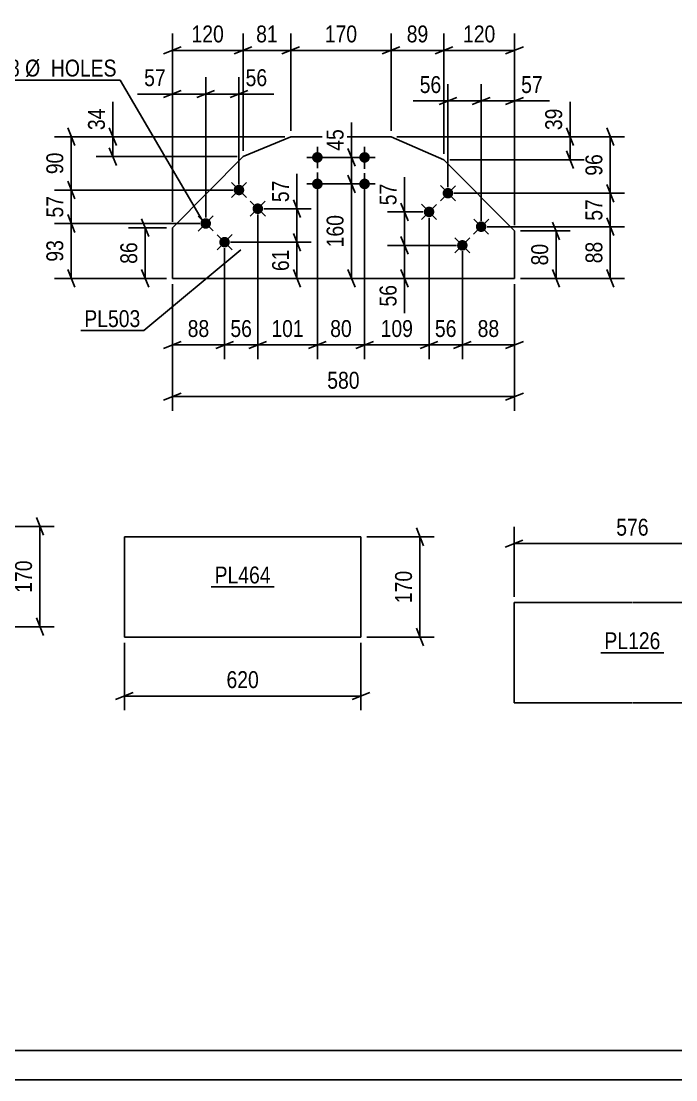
# Model space of a CAD drawing. Header units: millimetres. Extents: x 0 to 1189, y 0 to 841.
# Drawn here: x 152.6 to 263.6, y 0 to 179.6 of the extents above; entities that cross this region are included whole.
import ezdxf

# ---------------------------------------------------------------- set-up
doc = ezdxf.new("R2010")
doc.units = ezdxf.units.MM
doc.linetypes.add('DXK_LINE_DOT2', pattern=[3.9198, 1.9599, -1.9599])
doc.styles.add('Arial Narrow', font='ARIALN.TTF', dxfattribs={"height": 0.2})

# ---------------------------------------------------------------- blocks, each defined once
blk = doc.blocks.new('Unknown-570348649-1114 - 55360')
at = {"color": 5, "linetype": 'Continuous'}
for p, q in [((5, 5), (1184, 5)), ((0, 0), (1189, 0))]:
    blk.add_line(p, q, dxfattribs=at)
blk = doc.blocks.new('Part-570348649-55115 - 55114')
at = {"color": 2, "linetype": 'Continuous'}
for p, q in [((170.1, 75.1), (170.1, 92.1)), ((170.1, 92.1), (190.1, 92.1)), ((190.2, 92.1), (210.2, 92.1)), ((210.2, 92.1), (210.2, 75.1)), ((190.1, 75.1), (170.1, 75.1)), ((210.2, 75.1), (190.2, 75.1))]:
    blk.add_line(p, q, dxfattribs=at)
blk = doc.blocks.new('Part-570348649-55155 - 55154')
at = {"color": 2, "linetype": 'Continuous'}
for p, q in [((236.17, 63.95), (236.17, 80.95)), ((236.17, 80.95), (256.17, 80.95)), ((256.27, 80.95), (276.27, 80.95)), ((276.27, 80.95), (276.27, 63.95)), ((256.17, 63.95), (236.17, 63.95)), ((276.27, 63.95), (256.27, 63.95))]:
    blk.add_line(p, q, dxfattribs=at)
blk = doc.blocks.new('Part-570348649-55376 - 55375')
at = {"color": 2, "linetype": 'Continuous'}
for p, q in [((198.31, 159.96), (190.21, 156.59)), ((215.31, 159.96), (198.31, 159.96)), ((224.26, 156.05), (215.31, 159.96)), ((190.21, 156.59), (178.24, 144.52)), ((236.23, 143.98), (224.26, 156.05)), ((178.24, 144.52), (178.24, 135.94)), ((236.23, 135.94), (236.23, 143.98)), ((178.24, 135.94), (236.23, 135.94))]:
    blk.add_line(p, q, dxfattribs=at)
blk = doc.blocks.new('Bolt-570348649-55377 - 55375')
at = {"linetype": 'Continuous'}
for points in [[(225.58, 149.75, -1), (224.31, 151.03, -1)], [(222.38, 146.58, -1), (221.12, 147.86, -1)], [(231.21, 144.07, -1), (229.94, 145.35, -1)], [(228.02, 140.9, -1), (226.75, 142.18, -1)]]:
    blk.add_hatch(color=1, dxfattribs=at).paths.add_polyline_path(points)
at = {"color": 1, "linetype": 'Continuous'}
for p, q in [((223.67, 151.67), (226.21, 149.11)), ((226.22, 151.66), (223.67, 149.12)), ((223.03, 148.49), (220.47, 145.95)), ((220.48, 148.5), (223.02, 145.94)), ((231.86, 145.98), (229.3, 143.44)), ((229.31, 145.99), (231.85, 143.43)), ((228.66, 142.81), (226.11, 140.27)), ((226.12, 142.82), (228.65, 140.26))]:
    blk.add_line(p, q, dxfattribs=at)
blk = doc.blocks.new('Bolt-570348649-55378 - 55375')
at = {"linetype": 'Continuous'}
for points in [[(203.71, 156.46), (203.69, 156.27), (203.64, 156.09), (203.54, 155.93), (203.42, 155.79), (203.26, 155.68), (203.09, 155.6), (202.91, 155.57), (202.72, 155.57), (202.54, 155.6), (202.36, 155.68), (202.21, 155.79), (202.09, 155.93), (201.99, 156.09), (201.93, 156.27), (201.91, 156.46), (201.93, 156.65), (201.99, 156.83), (202.09, 156.99), (202.21, 157.13), (202.36, 157.24), (202.54, 157.32), (202.72, 157.36), (202.91, 157.36), (203.09, 157.32), (203.26, 157.24), (203.42, 157.13), (203.54, 156.99), (203.64, 156.83), (203.69, 156.65)], [(211.71, 156.46), (211.69, 156.27), (211.64, 156.09), (211.54, 155.93), (211.42, 155.79), (211.26, 155.68), (211.09, 155.6), (210.91, 155.57), (210.72, 155.57), (210.54, 155.6), (210.36, 155.68), (210.21, 155.79), (210.09, 155.93), (209.99, 156.09), (209.93, 156.27), (209.91, 156.46), (209.93, 156.65), (209.99, 156.83), (210.09, 156.99), (210.21, 157.13), (210.36, 157.24), (210.54, 157.32), (210.72, 157.36), (210.91, 157.36), (211.09, 157.32), (211.26, 157.24), (211.42, 157.13), (211.54, 156.99), (211.64, 156.83), (211.69, 156.65)], [(203.71, 151.96), (203.69, 151.77), (203.64, 151.59), (203.54, 151.43), (203.42, 151.29), (203.26, 151.18), (203.09, 151.1), (202.91, 151.07), (202.72, 151.07), (202.54, 151.1), (202.36, 151.18), (202.21, 151.29), (202.09, 151.43), (201.99, 151.59), (201.93, 151.77), (201.91, 151.96), (201.93, 152.15), (201.99, 152.33), (202.09, 152.49), (202.21, 152.63), (202.36, 152.74), (202.54, 152.82), (202.72, 152.86), (202.91, 152.86), (203.09, 152.82), (203.26, 152.74), (203.42, 152.63), (203.54, 152.49), (203.64, 152.33), (203.69, 152.15)], [(211.71, 151.96), (211.69, 151.77), (211.64, 151.59), (211.54, 151.43), (211.42, 151.29), (211.26, 151.18), (211.09, 151.1), (210.91, 151.07), (210.72, 151.07), (210.54, 151.1), (210.36, 151.18), (210.21, 151.29), (210.09, 151.43), (209.99, 151.59), (209.93, 151.77), (209.91, 151.96), (209.93, 152.15), (209.99, 152.33), (210.09, 152.49), (210.21, 152.63), (210.36, 152.74), (210.54, 152.82), (210.72, 152.86), (210.91, 152.86), (211.09, 152.82), (211.26, 152.74), (211.42, 152.63), (211.54, 152.49), (211.64, 152.33), (211.69, 152.15)]]:
    blk.add_hatch(color=1, dxfattribs=at).paths.add_polyline_path(points)
at = {"color": 1, "linetype": 'Continuous'}
for p, q in [((202.81, 158.26), (202.81, 154.66)), ((210.81, 158.26), (210.81, 154.66)), ((201.01, 156.46), (204.61, 156.46)), ((209.01, 156.46), (212.61, 156.46)), ((202.81, 153.76), (202.81, 150.16)), ((210.81, 153.76), (210.81, 150.16)), ((201.01, 151.96), (204.61, 151.96)), ((209.01, 151.96), (212.61, 151.96))]:
    blk.add_line(p, q, dxfattribs=at)
blk = doc.blocks.new('Bolt-570348649-55379 - 55375')
at = {"linetype": 'Continuous'}
for points in [[(190.16, 150.29), (190.02, 150.18), (189.85, 150.09), (189.67, 150.04), (189.48, 150.03), (189.3, 150.06), (189.12, 150.13), (188.96, 150.23), (188.83, 150.36), (188.73, 150.52), (188.66, 150.69), (188.63, 150.88), (188.64, 151.07), (188.68, 151.25), (188.77, 151.42), (188.89, 151.56), (189.03, 151.68), (189.2, 151.77), (189.38, 151.82), (189.57, 151.83), (189.76, 151.8), (189.93, 151.73), (190.09, 151.63), (190.22, 151.5), (190.33, 151.34), (190.39, 151.16), (190.42, 150.98), (190.42, 150.79), (190.37, 150.61), (190.28, 150.44)], [(193.36, 147.12), (193.21, 147), (193.04, 146.92), (192.86, 146.87), (192.68, 146.86), (192.49, 146.89), (192.31, 146.95), (192.16, 147.06), (192.02, 147.19), (191.92, 147.35), (191.85, 147.52), (191.82, 147.71), (191.83, 147.9), (191.88, 148.08), (191.96, 148.25), (192.08, 148.39), (192.23, 148.51), (192.39, 148.6), (192.58, 148.65), (192.76, 148.66), (192.95, 148.63), (193.12, 148.56), (193.28, 148.46), (193.42, 148.33), (193.52, 148.17), (193.59, 147.99), (193.62, 147.81), (193.61, 147.62), (193.56, 147.44), (193.48, 147.27)], [(184.53, 144.62), (184.38, 144.5), (184.21, 144.41), (184.03, 144.36), (183.85, 144.35), (183.66, 144.38), (183.48, 144.45), (183.33, 144.55), (183.19, 144.68), (183.09, 144.84), (183.02, 145.02), (182.99, 145.2), (183, 145.39), (183.05, 145.57), (183.13, 145.74), (183.25, 145.89), (183.4, 146), (183.56, 146.09), (183.75, 146.14), (183.93, 146.15), (184.12, 146.12), (184.29, 146.05), (184.45, 145.95), (184.59, 145.82), (184.69, 145.66), (184.76, 145.49), (184.79, 145.3), (184.78, 145.11), (184.73, 144.93), (184.65, 144.76)], [(187.72, 141.45), (187.58, 141.33), (187.41, 141.24), (187.23, 141.19), (187.04, 141.18), (186.85, 141.21), (186.68, 141.28), (186.52, 141.38), (186.39, 141.51), (186.28, 141.67), (186.21, 141.84), (186.18, 142.03), (186.19, 142.22), (186.24, 142.4), (186.33, 142.57), (186.44, 142.71), (186.59, 142.83), (186.76, 142.92), (186.94, 142.97), (187.13, 142.98), (187.31, 142.95), (187.49, 142.88), (187.65, 142.78), (187.78, 142.65), (187.88, 142.49), (187.95, 142.32), (187.98, 142.13), (187.97, 141.94), (187.92, 141.76), (187.84, 141.59)]]:
    blk.add_hatch(color=1, dxfattribs=at).paths.add_polyline_path(points)
at = {"color": 1, "linetype": 'Continuous'}
for p, q in [((188.25, 152.2), (190.8, 149.66)), ((188.26, 149.65), (190.79, 152.21)), ((191.44, 149.03), (194, 146.49)), ((191.45, 146.48), (193.99, 149.04)), ((182.61, 146.52), (185.17, 143.98)), ((182.62, 143.97), (185.16, 146.53)), ((185.81, 140.8), (188.35, 143.36)), ((185.81, 143.35), (188.36, 140.81))]:
    blk.add_line(p, q, dxfattribs=at)
blk = doc.blocks.new('Rectangle-570348649-59408 - 55375')
at = {"color": 1, "linetype": 'DXK_LINE_DOT2'}
blk.add_lwpolyline([(202.81, 156.46), (210.81, 156.46), (210.81, 151.96), (202.81, 151.96), (202.81, 156.46)], close=True, dxfattribs=at)
blk = doc.blocks.new('StraightDimension-570348649-55596 - 55082')
at = {"color": 7, "linetype": 'Continuous'}
for p, q in [((156.39, 92.36), (155.19, 95.36)), ((146.79, 93.86), (158.19, 93.86)), ((155.79, 76.86), (155.79, 93.86)), ((155.19, 78.36), (156.39, 75.36)), ((146.79, 76.86), (158.19, 76.86))]:
    blk.add_line(p, q, dxfattribs=at)
at = {"color": 0}
blk.add_wipeout([(155.04, 88.71), (150.84, 88.71), (150.84, 82.02), (155.04, 82.02)], dxfattribs=at)
at = {"color": 3, "style": 'Arial Narrow'}
blk.add_text('170', height=2.863, rotation=90.0002, dxfattribs=at).set_placement((154.44, 82.62))
blk = doc.blocks.new('StraightDimension-570348649-55604 - 55114')
at = {"color": 7, "linetype": 'Continuous'}
for p, q in [((220.8, 90.6), (219.6, 93.6)), ((211.2, 92.1), (222.6, 92.1)), ((220.2, 75.1), (220.2, 92.1)), ((219.6, 76.6), (220.8, 73.6)), ((211.2, 75.1), (222.6, 75.1))]:
    blk.add_line(p, q, dxfattribs=at)
at = {"color": 0}
blk.add_wipeout([(219.45, 86.94), (215.25, 86.94), (215.25, 80.26), (219.45, 80.26)], dxfattribs=at)
at = {"color": 3, "style": 'Arial Narrow'}
blk.add_text('170', height=2.863, rotation=90.0002, dxfattribs=at).set_placement((218.85, 80.86))
blk = doc.blocks.new('StraightDimension-570348649-55608 - 55114')
at = {"color": 7, "linetype": 'Continuous'}
for p, q in [((170.1, 74.1), (170.1, 62.7)), ((210.2, 74.1), (210.2, 62.7)), ((171.6, 65.7), (168.6, 64.5)), ((170.1, 65.1), (210.2, 65.1)), ((208.7, 64.5), (211.7, 65.7))]:
    blk.add_line(p, q, dxfattribs=at)
at = {"color": 0}
blk.add_wipeout([(193.5, 65.85), (193.5, 70.05), (186.81, 70.05), (186.81, 65.85)], dxfattribs=at)
at = {"color": 3, "style": 'Arial Narrow'}
blk.add_text('620', height=2.863, dxfattribs=at).set_placement((187.41, 66.45))
blk = doc.blocks.new('StraightDimension-570348649-55632 - 55154')
at = {"color": 7, "linetype": 'Continuous'}
for p, q in [((236.17, 81.95), (236.17, 93.8)), ((276.27, 81.95), (276.27, 93.8)), ((237.67, 91.55), (234.67, 90.35)), ((236.17, 90.95), (276.27, 90.95)), ((274.77, 90.35), (277.77, 91.55))]:
    blk.add_line(p, q, dxfattribs=at)
at = {"color": 0}
blk.add_wipeout([(259.56, 91.7), (259.56, 95.9), (252.88, 95.9), (252.88, 91.7)], dxfattribs=at)
at = {"color": 3, "style": 'Arial Narrow'}
blk.add_text('576', height=2.863, dxfattribs=at).set_placement((253.48, 92.3))
blk = doc.blocks.new('StraightDimension-570348649-59215 - 55375')
at = {"color": 7, "linetype": 'Continuous'}
for p, q in [((215.31, 160.96), (215.31, 177.47)), ((224.26, 157.05), (224.26, 177.47)), ((213.81, 174.02), (216.81, 175.22)), ((215.31, 174.62), (224.26, 174.62)), ((225.76, 175.22), (222.76, 174.02))]:
    blk.add_line(p, q, dxfattribs=at)
at = {"color": 0}
blk.add_wipeout([(222.21, 175.37), (222.21, 179.57), (217.36, 179.57), (217.36, 175.37)], dxfattribs=at)
at = {"color": 3, "style": 'Arial Narrow'}
blk.add_text('89', height=2.863, dxfattribs=at).set_placement((217.96, 175.97))
blk = doc.blocks.new('StraightDimension-570348649-59173 - 55375')
at = {"color": 7, "linetype": 'Continuous'}
for p, q in [((178.24, 145.52), (178.24, 170.05)), ((183.89, 146.25), (183.89, 170.05)), ((176.74, 166.6), (179.74, 167.8)), ((178.24, 167.2), (183.89, 167.2)), ((185.39, 167.8), (182.39, 166.6))]:
    blk.add_line(p, q, dxfattribs=at)
at = {"color": 0}
blk.add_wipeout([(177.71, 167.95), (177.71, 172.15), (172.85, 172.15), (172.85, 167.95)], dxfattribs=at)
at = {"color": 7, "linetype": 'Continuous'}
blk.add_line((178.24, 167.2), (172.33, 167.2), dxfattribs=at)
blk.add_line((178.24, 167.2), (172.33, 167.2), dxfattribs=at)
at = {"color": 3, "style": 'Arial Narrow'}
blk.add_text('57', height=2.863, dxfattribs=at).set_placement((173.45, 168.55))
blk = doc.blocks.new('StraightDimension-570348649-59172 - 55375')
at = {"color": 7, "linetype": 'Continuous'}
for p, q in [((183.89, 146.25), (183.89, 170.05)), ((189.53, 151.93), (189.53, 170.05)), ((182.39, 166.6), (185.39, 167.8)), ((183.89, 167.2), (189.53, 167.2)), ((191.03, 167.8), (188.03, 166.6))]:
    blk.add_line(p, q, dxfattribs=at)
at = {"color": 0}
blk.add_wipeout([(194.91, 167.95), (194.91, 172.15), (190.05, 172.15), (190.05, 167.95)], dxfattribs=at)
at = {"color": 7, "linetype": 'Continuous'}
blk.add_line((189.53, 167.2), (195.43, 167.2), dxfattribs=at)
blk.add_line((189.53, 167.2), (195.43, 167.2), dxfattribs=at)
at = {"color": 3, "style": 'Arial Narrow'}
blk.add_text('56', height=2.863, dxfattribs=at).set_placement((190.65, 168.55))
blk = doc.blocks.new('StraightDimension-570348649-59352 - 55375')
at = {"color": 7, "linetype": 'Continuous'}
for p, q in [((221.75, 146.22), (221.75, 122.25)), ((227.39, 140.54), (227.39, 122.25)), ((220.25, 124.05), (223.25, 125.25)), ((221.75, 124.65), (227.39, 124.65)), ((228.89, 125.25), (225.89, 124.05))]:
    blk.add_line(p, q, dxfattribs=at)
at = {"color": 0}
blk.add_wipeout([(227, 125.4), (227, 129.6), (222.14, 129.6), (222.14, 125.4)], dxfattribs=at)
at = {"color": 3, "style": 'Arial Narrow'}
blk.add_text('56', height=2.863, dxfattribs=at).set_placement((222.74, 126))
blk = doc.blocks.new('StraightDimension-570348649-59420 - 55375')
at = {"color": 7, "linetype": 'Continuous'}
for p, q in [((188.08, 142.08), (201.75, 142.08)), ((198.75, 143.58), (199.95, 140.58)), ((199.35, 135.94), (199.35, 142.08)), ((199.95, 134.44), (198.75, 137.44)), ((193.72, 135.94), (201.75, 135.94))]:
    blk.add_line(p, q, dxfattribs=at)
at = {"color": 0}
blk.add_wipeout([(198.6, 141.44), (194.4, 141.44), (194.4, 136.58), (198.6, 136.58)], dxfattribs=at)
at = {"color": 3, "style": 'Arial Narrow'}
blk.add_text('61', height=2.863, rotation=90.0002, dxfattribs=at).set_placement((198, 137.18))
blk = doc.blocks.new('StraightDimension-570348649-59193 - 55375')
at = {"color": 7, "linetype": 'Continuous'}
for p, q in [((230.58, 145.71), (230.58, 168.88)), ((236.23, 144.98), (236.23, 168.88)), ((229.08, 165.43), (232.08, 166.63)), ((230.58, 166.03), (236.23, 166.03)), ((237.73, 166.63), (234.73, 165.43))]:
    blk.add_line(p, q, dxfattribs=at)
at = {"color": 0}
blk.add_wipeout([(241.61, 166.78), (241.61, 170.98), (236.76, 170.98), (236.76, 166.78)], dxfattribs=at)
at = {"color": 7, "linetype": 'Continuous'}
blk.add_line((236.23, 166.03), (242.14, 166.03), dxfattribs=at)
blk.add_line((236.23, 166.03), (242.14, 166.03), dxfattribs=at)
at = {"color": 3, "style": 'Arial Narrow'}
blk.add_text('57', height=2.863, dxfattribs=at).set_placement((237.36, 167.38))
blk = doc.blocks.new('StraightDimension-570348649-59443 - 55375')
at = {"color": 7, "linetype": 'Continuous'}
for p, q in [((203.81, 156.46), (211, 156.46)), ((208, 157.96), (209.2, 154.96)), ((208.6, 151.96), (208.6, 156.46)), ((209.2, 150.46), (208, 153.46)), ((203.81, 151.96), (211, 151.96))]:
    blk.add_line(p, q, dxfattribs=at)
at = {"color": 0}
blk.add_wipeout([(207.85, 161.84), (203.65, 161.84), (203.65, 156.99), (207.85, 156.99)], dxfattribs=at)
at = {"color": 7, "linetype": 'Continuous'}
blk.add_line((208.6, 156.46), (208.6, 162.37), dxfattribs=at)
blk.add_line((208.6, 156.46), (208.6, 162.37), dxfattribs=at)
at = {"color": 3, "style": 'Arial Narrow'}
blk.add_text('45', height=2.863, rotation=90.0002, dxfattribs=at).set_placement((207.25, 157.59))
blk = doc.blocks.new('StraightDimension-570348649-59194 - 55375')
at = {"color": 7, "linetype": 'Continuous'}
for p, q in [((224.94, 151.39), (224.94, 168.88)), ((230.58, 145.71), (230.58, 168.88)), ((223.44, 165.43), (226.44, 166.63)), ((224.94, 166.03), (230.58, 166.03)), ((232.08, 166.63), (229.08, 165.43))]:
    blk.add_line(p, q, dxfattribs=at)
at = {"color": 0}
blk.add_wipeout([(224.42, 166.78), (224.42, 170.98), (219.56, 170.98), (219.56, 166.78)], dxfattribs=at)
at = {"color": 7, "linetype": 'Continuous'}
blk.add_line((224.94, 166.03), (219.04, 166.03), dxfattribs=at)
blk.add_line((224.94, 166.03), (219.04, 166.03), dxfattribs=at)
at = {"color": 3, "style": 'Arial Narrow'}
blk.add_text('56', height=2.863, dxfattribs=at).set_placement((220.16, 167.38))
blk = doc.blocks.new('StraightDimension-570348649-59214 - 55375')
at = {"color": 7, "linetype": 'Continuous'}
for p, q in [((224.26, 157.05), (224.26, 177.47)), ((236.23, 144.98), (236.23, 177.47)), ((222.76, 174.02), (225.76, 175.22)), ((224.26, 174.62), (236.23, 174.62)), ((237.73, 175.22), (234.73, 174.02))]:
    blk.add_line(p, q, dxfattribs=at)
at = {"color": 0}
blk.add_wipeout([(233.59, 175.37), (233.59, 179.57), (226.9, 179.57), (226.9, 175.37)], dxfattribs=at)
at = {"color": 3, "style": 'Arial Narrow'}
blk.add_text('120', height=2.863, dxfattribs=at).set_placement((227.5, 175.97))
blk = doc.blocks.new('StraightDimension-570348649-59216 - 55375')
at = {"color": 7, "linetype": 'Continuous'}
for p, q in [((198.31, 160.96), (198.31, 177.47)), ((215.31, 160.96), (215.31, 177.47)), ((199.81, 175.22), (196.81, 174.02)), ((198.31, 174.62), (215.31, 174.62)), ((213.81, 174.02), (216.81, 175.22))]:
    blk.add_line(p, q, dxfattribs=at)
at = {"color": 0}
blk.add_wipeout([(210.16, 175.37), (210.16, 179.57), (203.47, 179.57), (203.47, 175.37)], dxfattribs=at)
at = {"color": 3, "style": 'Arial Narrow'}
blk.add_text('170', height=2.863, dxfattribs=at).set_placement((204.07, 175.97))
blk = doc.blocks.new('StraightDimension-570348649-59217 - 55375')
at = {"color": 7, "linetype": 'Continuous'}
for p, q in [((190.21, 157.59), (190.21, 177.47)), ((198.31, 160.96), (198.31, 177.47)), ((188.71, 174.02), (191.71, 175.22)), ((190.21, 174.62), (198.31, 174.62)), ((199.81, 175.22), (196.81, 174.02))]:
    blk.add_line(p, q, dxfattribs=at)
at = {"color": 0}
blk.add_wipeout([(196.69, 175.37), (196.69, 179.57), (191.84, 179.57), (191.84, 175.37)], dxfattribs=at)
at = {"color": 3, "style": 'Arial Narrow'}
blk.add_text('81', height=2.863, dxfattribs=at).set_placement((192.44, 175.97))
blk = doc.blocks.new('StraightDimension-570348649-59218 - 55375')
at = {"color": 7, "linetype": 'Continuous'}
for p, q in [((178.24, 145.52), (178.24, 177.47)), ((190.21, 157.59), (190.21, 177.47)), ((176.74, 174.02), (179.74, 175.22)), ((178.24, 174.62), (190.21, 174.62)), ((191.71, 175.22), (188.71, 174.02))]:
    blk.add_line(p, q, dxfattribs=at)
at = {"color": 0}
blk.add_wipeout([(187.57, 175.37), (187.57, 179.57), (180.88, 179.57), (180.88, 175.37)], dxfattribs=at)
at = {"color": 3, "style": 'Arial Narrow'}
blk.add_text('120', height=2.863, dxfattribs=at).set_placement((181.48, 175.97))
blk = doc.blocks.new('StraightDimension-570348649-59444 - 55375')
at = {"color": 7, "linetype": 'Continuous'}
for p, q in [((209.2, 150.46), (208, 153.46)), ((203.81, 151.96), (211, 151.96)), ((208.6, 135.94), (208.6, 151.96)), ((208, 137.44), (209.2, 134.44)), ((203.81, 135.94), (211, 135.94))]:
    blk.add_line(p, q, dxfattribs=at)
at = {"color": 0}
blk.add_wipeout([(207.85, 147.29), (203.65, 147.29), (203.65, 140.61), (207.85, 140.61)], dxfattribs=at)
at = {"color": 3, "style": 'Arial Narrow'}
blk.add_text('160', height=2.863, rotation=90.0002, dxfattribs=at).set_placement((207.25, 141.21))
blk = doc.blocks.new('StraightDimension-570348649-59265 - 55375')
at = {"color": 7, "linetype": 'Continuous'}
for p, q in [((197.31, 159.96), (158.24, 159.96)), ((160.49, 161.46), (161.69, 158.46)), ((161.09, 150.93), (161.09, 159.96)), ((188.53, 150.93), (158.24, 150.93)), ((161.69, 149.43), (160.49, 152.43))]:
    blk.add_line(p, q, dxfattribs=at)
at = {"color": 0}
blk.add_wipeout([(160.34, 157.87), (156.14, 157.87), (156.14, 153.02), (160.34, 153.02)], dxfattribs=at)
at = {"color": 3, "style": 'Arial Narrow'}
blk.add_text('90', height=2.863, rotation=90.0002, dxfattribs=at).set_placement((159.74, 153.62))
blk = doc.blocks.new('StraightDimension-570348649-59266 - 55375')
at = {"color": 7, "linetype": 'Continuous'}
for p, q in [((188.53, 150.93), (158.24, 150.93)), ((160.49, 152.43), (161.69, 149.43)), ((161.09, 145.25), (161.09, 150.93)), ((161.69, 143.75), (160.49, 146.75)), ((182.89, 145.25), (158.24, 145.25))]:
    blk.add_line(p, q, dxfattribs=at)
at = {"color": 0}
blk.add_wipeout([(160.34, 150.52), (156.14, 150.52), (156.14, 145.66), (160.34, 145.66)], dxfattribs=at)
at = {"color": 3, "style": 'Arial Narrow'}
blk.add_text('57', height=2.863, rotation=90.0002, dxfattribs=at).set_placement((159.74, 146.26))
blk = doc.blocks.new('StraightDimension-570348649-59267 - 55375')
at = {"color": 7, "linetype": 'Continuous'}
for p, q in [((160.49, 146.75), (161.69, 143.75)), ((182.89, 145.25), (158.24, 145.25)), ((161.09, 135.94), (161.09, 145.25)), ((161.69, 134.44), (160.49, 137.44)), ((177.24, 135.94), (158.24, 135.94))]:
    blk.add_line(p, q, dxfattribs=at)
at = {"color": 0}
blk.add_wipeout([(160.34, 143.03), (156.14, 143.03), (156.14, 138.17), (160.34, 138.17)], dxfattribs=at)
at = {"color": 3, "style": 'Arial Narrow'}
blk.add_text('93', height=2.863, rotation=90.0002, dxfattribs=at).set_placement((159.74, 138.77))
blk = doc.blocks.new('StraightDimension-570348649-59354 - 55375')
at = {"color": 7, "linetype": 'Continuous'}
for p, q in [((202.81, 150.96), (202.81, 122.25)), ((210.81, 150.96), (210.81, 122.25)), ((201.31, 124.05), (204.31, 125.25)), ((202.81, 124.65), (210.81, 124.65)), ((212.31, 125.25), (209.31, 124.05))]:
    blk.add_line(p, q, dxfattribs=at)
at = {"color": 0}
blk.add_wipeout([(209.24, 125.4), (209.24, 129.6), (204.39, 129.6), (204.39, 125.4)], dxfattribs=at)
at = {"color": 3, "style": 'Arial Narrow'}
blk.add_text('80', height=2.863, dxfattribs=at).set_placement((204.99, 126))
blk = doc.blocks.new('StraightDimension-570348649-59290 - 55375')
at = {"color": 7, "linetype": 'Continuous'}
for p, q in [((216.31, 159.96), (254.87, 159.96)), ((251.87, 161.46), (253.07, 158.46)), ((252.47, 150.39), (252.47, 159.96)), ((253.07, 148.89), (251.87, 151.89)), ((225.94, 150.39), (254.87, 150.39))]:
    blk.add_line(p, q, dxfattribs=at)
at = {"color": 0}
blk.add_wipeout([(251.72, 157.6), (247.52, 157.6), (247.52, 152.75), (251.72, 152.75)], dxfattribs=at)
at = {"color": 3, "style": 'Arial Narrow'}
blk.add_text('96', height=2.863, rotation=90.0002, dxfattribs=at).set_placement((251.12, 153.35))
blk = doc.blocks.new('StraightDimension-570348649-59355 - 55375')
at = {"color": 7, "linetype": 'Continuous'}
for p, q in [((202.81, 150.96), (202.81, 122.25)), ((192.72, 146.76), (192.72, 122.25)), ((191.22, 124.05), (194.22, 125.25)), ((192.72, 124.65), (202.81, 124.65)), ((204.31, 125.25), (201.31, 124.05))]:
    blk.add_line(p, q, dxfattribs=at)
at = {"color": 0}
blk.add_wipeout([(201.11, 125.4), (201.11, 129.6), (194.42, 129.6), (194.42, 125.4)], dxfattribs=at)
at = {"color": 3, "style": 'Arial Narrow'}
blk.add_text('101', height=2.863, dxfattribs=at).set_placement((195.02, 126))
blk = doc.blocks.new('StraightDimension-570348649-59291 - 55375')
at = {"color": 7, "linetype": 'Continuous'}
for p, q in [((251.87, 151.89), (253.07, 148.89)), ((225.94, 150.39), (254.87, 150.39)), ((252.47, 144.71), (252.47, 150.39)), ((253.07, 143.21), (251.87, 146.21)), ((231.58, 144.71), (254.87, 144.71))]:
    blk.add_line(p, q, dxfattribs=at)
at = {"color": 0}
blk.add_wipeout([(251.72, 149.98), (247.52, 149.98), (247.52, 145.12), (251.72, 145.12)], dxfattribs=at)
at = {"color": 3, "style": 'Arial Narrow'}
blk.add_text('57', height=2.863, rotation=90.0002, dxfattribs=at).set_placement((251.12, 145.72))
blk = doc.blocks.new('StraightDimension-570348649-59356 - 55375')
at = {"color": 7, "linetype": 'Continuous'}
for p, q in [((192.72, 146.76), (192.72, 122.25)), ((187.08, 141.08), (187.08, 122.25)), ((185.58, 124.05), (188.58, 125.25)), ((187.08, 124.65), (192.72, 124.65)), ((194.22, 125.25), (191.22, 124.05))]:
    blk.add_line(p, q, dxfattribs=at)
at = {"color": 0}
blk.add_wipeout([(192.33, 125.4), (192.33, 129.6), (187.47, 129.6), (187.47, 125.4)], dxfattribs=at)
at = {"color": 3, "style": 'Arial Narrow'}
blk.add_text('56', height=2.863, dxfattribs=at).set_placement((188.07, 126))
blk = doc.blocks.new('StraightDimension-570348649-59292 - 55375')
at = {"color": 7, "linetype": 'Continuous'}
for p, q in [((251.87, 146.21), (253.07, 143.21)), ((231.58, 144.71), (254.87, 144.71)), ((252.47, 135.94), (252.47, 144.71)), ((253.07, 134.44), (251.87, 137.44)), ((237.23, 135.94), (254.87, 135.94))]:
    blk.add_line(p, q, dxfattribs=at)
at = {"color": 0}
blk.add_wipeout([(251.72, 142.76), (247.52, 142.76), (247.52, 137.9), (251.72, 137.9)], dxfattribs=at)
at = {"color": 3, "style": 'Arial Narrow'}
blk.add_text('88', height=2.863, rotation=90.0002, dxfattribs=at).set_placement((251.12, 138.5))
blk = doc.blocks.new('StraightDimension-570348649-59313 - 55375')
at = {"color": 7, "linetype": 'Continuous'}
for p, q in [((173.03, 146.02), (174.23, 143.02)), ((177.24, 144.52), (170.78, 144.52)), ((173.63, 135.94), (173.63, 144.52)), ((174.23, 134.44), (173.03, 137.44)), ((177.24, 135.94), (170.78, 135.94))]:
    blk.add_line(p, q, dxfattribs=at)
at = {"color": 0}
blk.add_wipeout([(172.88, 142.66), (168.68, 142.66), (168.68, 137.81), (172.88, 137.81)], dxfattribs=at)
at = {"color": 3, "style": 'Arial Narrow'}
blk.add_text('86', height=2.863, rotation=90.0002, dxfattribs=at).set_placement((172.28, 138.41))
blk = doc.blocks.new('StraightDimension-570348649-59320 - 55375')
at = {"color": 7, "linetype": 'Continuous'}
for p, q in [((197.31, 159.96), (165.3, 159.96)), ((167.55, 161.46), (168.75, 158.46)), ((168.15, 156.59), (168.15, 159.96)), ((168.75, 155.09), (167.55, 158.09)), ((189.21, 156.59), (165.3, 156.59))]:
    blk.add_line(p, q, dxfattribs=at)
at = {"color": 0}
blk.add_wipeout([(167.4, 165.34), (163.2, 165.34), (163.2, 160.49), (167.4, 160.49)], dxfattribs=at)
at = {"color": 7, "linetype": 'Continuous'}
blk.add_line((168.15, 159.96), (168.15, 165.87), dxfattribs=at)
blk.add_line((168.15, 159.96), (168.15, 165.87), dxfattribs=at)
at = {"color": 3, "style": 'Arial Narrow'}
blk.add_text('34', height=2.863, rotation=90.0002, dxfattribs=at).set_placement((166.8, 161.09))
blk = doc.blocks.new('StraightDimension-570348649-59333 - 55375')
at = {"color": 7, "linetype": 'Continuous'}
for p, q in [((242.68, 145.48), (243.88, 142.48)), ((237.23, 143.98), (245.68, 143.98)), ((243.28, 135.94), (243.28, 143.98)), ((243.88, 134.44), (242.68, 137.44)), ((237.23, 135.94), (245.68, 135.94))]:
    blk.add_line(p, q, dxfattribs=at)
at = {"color": 0}
blk.add_wipeout([(242.53, 142.39), (238.33, 142.39), (238.33, 137.54), (242.53, 137.54)], dxfattribs=at)
at = {"color": 3, "style": 'Arial Narrow'}
blk.add_text('80', height=2.863, rotation=90.0002, dxfattribs=at).set_placement((241.93, 138.14))
blk = doc.blocks.new('StraightDimension-570348649-59340 - 55375')
at = {"color": 7, "linetype": 'Continuous'}
for p, q in [((216.31, 159.96), (248.05, 159.96)), ((245.05, 161.46), (246.25, 158.46)), ((245.65, 156.05), (245.65, 159.96)), ((246.25, 154.55), (245.05, 157.55)), ((225.26, 156.05), (248.05, 156.05))]:
    blk.add_line(p, q, dxfattribs=at)
at = {"color": 0}
blk.add_wipeout([(244.9, 165.34), (240.7, 165.34), (240.7, 160.49), (244.9, 160.49)], dxfattribs=at)
at = {"color": 7, "linetype": 'Continuous'}
blk.add_line((245.65, 159.96), (245.65, 165.87), dxfattribs=at)
blk.add_line((245.65, 159.96), (245.65, 165.87), dxfattribs=at)
at = {"color": 3, "style": 'Arial Narrow'}
blk.add_text('39', height=2.863, rotation=90.0002, dxfattribs=at).set_placement((244.3, 161.09))
blk = doc.blocks.new('StraightDimension-570348649-59351 - 55375')
at = {"color": 7, "linetype": 'Continuous'}
for p, q in [((227.39, 140.54), (227.39, 122.25)), ((236.23, 134.94), (236.23, 122.25)), ((225.89, 124.05), (228.89, 125.25)), ((227.39, 124.65), (236.23, 124.65)), ((237.73, 125.25), (234.73, 124.05))]:
    blk.add_line(p, q, dxfattribs=at)
at = {"color": 0}
blk.add_wipeout([(234.24, 125.4), (234.24, 129.6), (229.38, 129.6), (229.38, 125.4)], dxfattribs=at)
at = {"color": 3, "style": 'Arial Narrow'}
blk.add_text('88', height=2.863, dxfattribs=at).set_placement((229.98, 126))
blk = doc.blocks.new('StraightDimension-570348649-59353 - 55375')
at = {"color": 7, "linetype": 'Continuous'}
for p, q in [((210.81, 150.96), (210.81, 122.25)), ((221.75, 146.22), (221.75, 122.25)), ((209.31, 124.05), (212.31, 125.25)), ((210.81, 124.65), (221.75, 124.65)), ((223.25, 125.25), (220.25, 124.05))]:
    blk.add_line(p, q, dxfattribs=at)
at = {"color": 0}
blk.add_wipeout([(219.62, 125.4), (219.62, 129.6), (212.94, 129.6), (212.94, 125.4)], dxfattribs=at)
at = {"color": 3, "style": 'Arial Narrow'}
blk.add_text('109', height=2.863, dxfattribs=at).set_placement((213.54, 126))
blk = doc.blocks.new('StraightDimension-570348649-59357 - 55375')
at = {"color": 7, "linetype": 'Continuous'}
for p, q in [((187.08, 141.08), (187.08, 122.25)), ((178.24, 134.94), (178.24, 122.25)), ((176.74, 124.05), (179.74, 125.25)), ((178.24, 124.65), (187.08, 124.65)), ((188.58, 125.25), (185.58, 124.05))]:
    blk.add_line(p, q, dxfattribs=at)
at = {"color": 0}
blk.add_wipeout([(185.09, 125.4), (185.09, 129.6), (180.23, 129.6), (180.23, 125.4)], dxfattribs=at)
at = {"color": 3, "style": 'Arial Narrow'}
blk.add_text('88', height=2.863, dxfattribs=at).set_placement((180.83, 126))
blk = doc.blocks.new('StraightDimension-570348649-59468 - 55375')
at = {"color": 7, "linetype": 'Continuous'}
for p, q in [((216.98, 143.04), (218.18, 140.04)), ((226.39, 141.54), (214.73, 141.54)), ((217.58, 135.94), (217.58, 141.54)), ((218.18, 134.44), (216.98, 137.44)), ((226.39, 135.94), (214.73, 135.94))]:
    blk.add_line(p, q, dxfattribs=at)
at = {"color": 0}
blk.add_wipeout([(216.83, 135.42), (212.63, 135.42), (212.63, 130.56), (216.83, 130.56)], dxfattribs=at)
at = {"color": 7, "linetype": 'Continuous'}
blk.add_line((217.58, 135.94), (217.58, 130.04), dxfattribs=at)
blk.add_line((217.58, 135.94), (217.58, 130.04), dxfattribs=at)
at = {"color": 3, "style": 'Arial Narrow'}
blk.add_text('56', height=2.863, rotation=90.0002, dxfattribs=at).set_placement((216.23, 131.16))
blk = doc.blocks.new('StraightDimension-570348649-59404 - 55375')
at = {"color": 7, "linetype": 'Continuous'}
for p, q in [((178.24, 134.94), (178.24, 113.48)), ((236.23, 134.94), (236.23, 113.48)), ((179.74, 116.48), (176.74, 115.28)), ((178.24, 115.88), (236.23, 115.88)), ((234.73, 115.28), (237.73, 116.48))]:
    blk.add_line(p, q, dxfattribs=at)
at = {"color": 0}
blk.add_wipeout([(210.58, 116.63), (210.58, 120.83), (203.89, 120.83), (203.89, 116.63)], dxfattribs=at)
at = {"color": 3, "style": 'Arial Narrow'}
blk.add_text('580', height=2.863, dxfattribs=at).set_placement((204.49, 117.23))
blk = doc.blocks.new('StraightDimension-570348649-59419 - 55375')
at = {"color": 7, "linetype": 'Continuous'}
for p, q in [((198.75, 149.26), (199.95, 146.26)), ((193.72, 147.76), (201.75, 147.76)), ((199.35, 142.08), (199.35, 147.76)), ((188.08, 142.08), (201.75, 142.08)), ((199.95, 140.58), (198.75, 143.58))]:
    blk.add_line(p, q, dxfattribs=at)
at = {"color": 0}
blk.add_wipeout([(198.6, 153.14), (194.4, 153.14), (194.4, 148.28), (198.6, 148.28)], dxfattribs=at)
at = {"color": 7, "linetype": 'Continuous'}
blk.add_line((199.35, 147.76), (199.35, 153.66), dxfattribs=at)
blk.add_line((199.35, 147.76), (199.35, 153.66), dxfattribs=at)
at = {"color": 3, "style": 'Arial Narrow'}
blk.add_text('57', height=2.863, rotation=90.0002, dxfattribs=at).set_placement((198, 148.88))
blk = doc.blocks.new('StraightDimension-570348649-59467 - 55375')
at = {"color": 7, "linetype": 'Continuous'}
for p, q in [((216.98, 148.72), (218.18, 145.72)), ((220.75, 147.22), (214.73, 147.22)), ((217.58, 141.54), (217.58, 147.22)), ((218.18, 140.04), (216.98, 143.04)), ((226.39, 141.54), (214.73, 141.54))]:
    blk.add_line(p, q, dxfattribs=at)
at = {"color": 0}
blk.add_wipeout([(216.83, 152.6), (212.63, 152.6), (212.63, 147.74), (216.83, 147.74)], dxfattribs=at)
at = {"color": 7, "linetype": 'Continuous'}
blk.add_line((217.58, 147.22), (217.58, 153.12), dxfattribs=at)
blk.add_line((217.58, 147.22), (217.58, 153.12), dxfattribs=at)
at = {"color": 3, "style": 'Arial Narrow'}
blk.add_text('57', height=2.863, rotation=90.0002, dxfattribs=at).set_placement((216.23, 148.34))
blk = doc.blocks.new('Mark-570348649-56366 - 55114')
at = {"color": 0}
blk.add_wipeout([(194.91, 84.2), (194.91, 87.2), (185.4, 87.2), (185.4, 84.2)], dxfattribs=at)
blk.add_wipeout([(194.91, 84.2), (194.91, 87.2), (185.4, 87.2), (185.4, 84.2)], dxfattribs=at)
at = {"color": 30, "linetype": 'Continuous'}
blk.add_line((184.8, 83.6), (195.51, 83.6), dxfattribs=at)
at = {"color": 3, "style": 'Arial Narrow'}
blk.add_text('PL464', height=2.863, dxfattribs=at).set_placement((185.4, 84.2))
blk = doc.blocks.new('Mark-570348649-56375 - 55154')
at = {"color": 0}
blk.add_wipeout([(260.97, 73.05), (260.97, 76.05), (251.47, 76.05), (251.47, 73.05)], dxfattribs=at)
blk.add_wipeout([(260.97, 73.05), (260.97, 76.05), (251.47, 76.05), (251.47, 73.05)], dxfattribs=at)
at = {"color": 30, "linetype": 'Continuous'}
blk.add_line((250.87, 72.45), (261.57, 72.45), dxfattribs=at)
at = {"color": 3, "style": 'Arial Narrow'}
blk.add_text('PL126', height=2.863, dxfattribs=at).set_placement((251.47, 73.05))
blk = doc.blocks.new('Mark-570348649-56429 - 55375')
at = {"color": 0}
blk.add_wipeout([(172.81, 127.68), (172.81, 130.68), (163.31, 130.68), (163.31, 127.68)], dxfattribs=at)
blk.add_wipeout([(172.81, 127.68), (172.81, 130.68), (163.31, 130.68), (163.31, 127.68)], dxfattribs=at)
at = {"color": 30, "linetype": 'Continuous'}
for p in [(189.86, 140.78), (162.71, 127.08)]:
    blk.add_line(p, (173.41, 127.08), dxfattribs=at)
at = {"color": 3, "style": 'Arial Narrow'}
blk.add_text('PL503', height=2.863, dxfattribs=at).set_placement((163.31, 127.68))
blk = doc.blocks.new('MarkSet-570348649-59160 - 55375')
at = {"color": 0}
for points in [[(145.09, 170.18), (145.09, 173.18), (141.43, 173.18), (141.43, 170.18)], [(147.81, 170.18), (147.81, 173.18), (145.99, 173.18), (145.99, 170.18)], [(152.37, 170.18), (152.37, 173.18), (148.71, 173.18), (148.71, 170.18)], [(168.8, 170.18), (168.8, 173.18), (153.27, 173.18), (153.27, 170.18)]]:
    blk.add_wipeout(points, dxfattribs=at)
for points in [[(145.09, 170.18), (145.09, 173.18), (141.43, 173.18), (141.43, 170.18)], [(147.81, 170.18), (147.81, 173.18), (145.99, 173.18), (145.99, 170.18)], [(152.37, 170.18), (152.37, 173.18), (148.71, 173.18), (148.71, 170.18)], [(168.8, 170.18), (168.8, 173.18), (153.27, 173.18), (153.27, 170.18)]]:
    blk.add_wipeout(points, dxfattribs=at)
at = {"color": 7, "linetype": 'Continuous'}
for p in [(140.83, 169.58), (183.87, 144.88)]:
    blk.add_line(p, (169.4, 169.58), dxfattribs=at)
at = {"color": 3, "style": 'Arial Narrow'}
for s, height, p in [('12', 2.863, (141.43, 170.18)), ('#', 2.86, (145.99, 170.18)), ('18', 2.863, (148.71, 170.18)), ('Ø  HOLES', 2.863, (153.27, 170.18))]:
    blk.add_text(s, height=height, dxfattribs=at).set_placement(p)

msp = doc.modelspace()

# ---------------------------------------------------------------- block references
for name in ['Unknown-570348649-1114 - 55360', 'Part-570348649-55376 - 55375', 'Bolt-570348649-55378 - 55375', 'Rectangle-570348649-59408 - 55375', 'Bolt-570348649-55379 - 55375', 'Bolt-570348649-55377 - 55375', 'Part-570348649-55115 - 55114', 'Part-570348649-55155 - 55154']:
    msp.add_blockref(name, (0, 0))

# ---------------------------------------------------------------- next in the draw order: block references
for name in ['StraightDimension-570348649-59215 - 55375', 'StraightDimension-570348649-59173 - 55375', 'StraightDimension-570348649-59443 - 55375', 'StraightDimension-570348649-59352 - 55375', 'StraightDimension-570348649-59420 - 55375', 'StraightDimension-570348649-55596 - 55082', 'StraightDimension-570348649-55632 - 55154', 'StraightDimension-570348649-55604 - 55114', 'Mark-570348649-56366 - 55114', 'Mark-570348649-56375 - 55154']:
    msp.add_blockref(name, (0, 0))

# ---------------------------------------------------------------- next in the draw order: block references
for name in ['StraightDimension-570348649-59216 - 55375', 'StraightDimension-570348649-59172 - 55375', 'StraightDimension-570348649-59193 - 55375', 'StraightDimension-570348649-59444 - 55375', 'StraightDimension-570348649-55608 - 55114']:
    msp.add_blockref(name, (0, 0))

# ---------------------------------------------------------------- next in the draw order: block references
for name in ['StraightDimension-570348649-59217 - 55375', 'StraightDimension-570348649-59194 - 55375', 'StraightDimension-570348649-59354 - 55375']:
    msp.add_blockref(name, (0, 0))

# ---------------------------------------------------------------- next in the draw order: block references
for name in ['StraightDimension-570348649-59214 - 55375', 'StraightDimension-570348649-59218 - 55375']:
    msp.add_blockref(name, (0, 0))

# ---------------------------------------------------------------- next in the draw order: block references
for name in ['StraightDimension-570348649-59265 - 55375', 'StraightDimension-570348649-59290 - 55375']:
    msp.add_blockref(name, (0, 0))

# ---------------------------------------------------------------- next in the draw order: block references
for name in ['StraightDimension-570348649-59320 - 55375', 'StraightDimension-570348649-59340 - 55375', 'StraightDimension-570348649-59266 - 55375', 'StraightDimension-570348649-59355 - 55375', 'StraightDimension-570348649-59353 - 55375', 'StraightDimension-570348649-59291 - 55375']:
    msp.add_blockref(name, (0, 0))

# ---------------------------------------------------------------- next in the draw order: block references
for name in ['StraightDimension-570348649-59267 - 55375', 'StraightDimension-570348649-59356 - 55375', 'StraightDimension-570348649-59292 - 55375']:
    msp.add_blockref(name, (0, 0))

# ---------------------------------------------------------------- next in the draw order: block references
for name in ['StraightDimension-570348649-59313 - 55375', 'StraightDimension-570348649-59333 - 55375']:
    msp.add_blockref(name, (0, 0))

# ---------------------------------------------------------------- next in the draw order: block references
for name in ['MarkSet-570348649-59160 - 55375', 'StraightDimension-570348649-59357 - 55375', 'StraightDimension-570348649-59351 - 55375']:
    msp.add_blockref(name, (0, 0))

# ---------------------------------------------------------------- next in the draw order: block references
for name in ['StraightDimension-570348649-59419 - 55375', 'StraightDimension-570348649-59468 - 55375']:
    msp.add_blockref(name, (0, 0))

# ---------------------------------------------------------------- next in the draw order: block references
for name in ['StraightDimension-570348649-59467 - 55375', 'StraightDimension-570348649-59404 - 55375']:
    msp.add_blockref(name, (0, 0))

# ---------------------------------------------------------------- next in the draw order: block references
msp.add_blockref('Mark-570348649-56429 - 55375', (0, 0))

doc.saveas('drawing.dxf')
